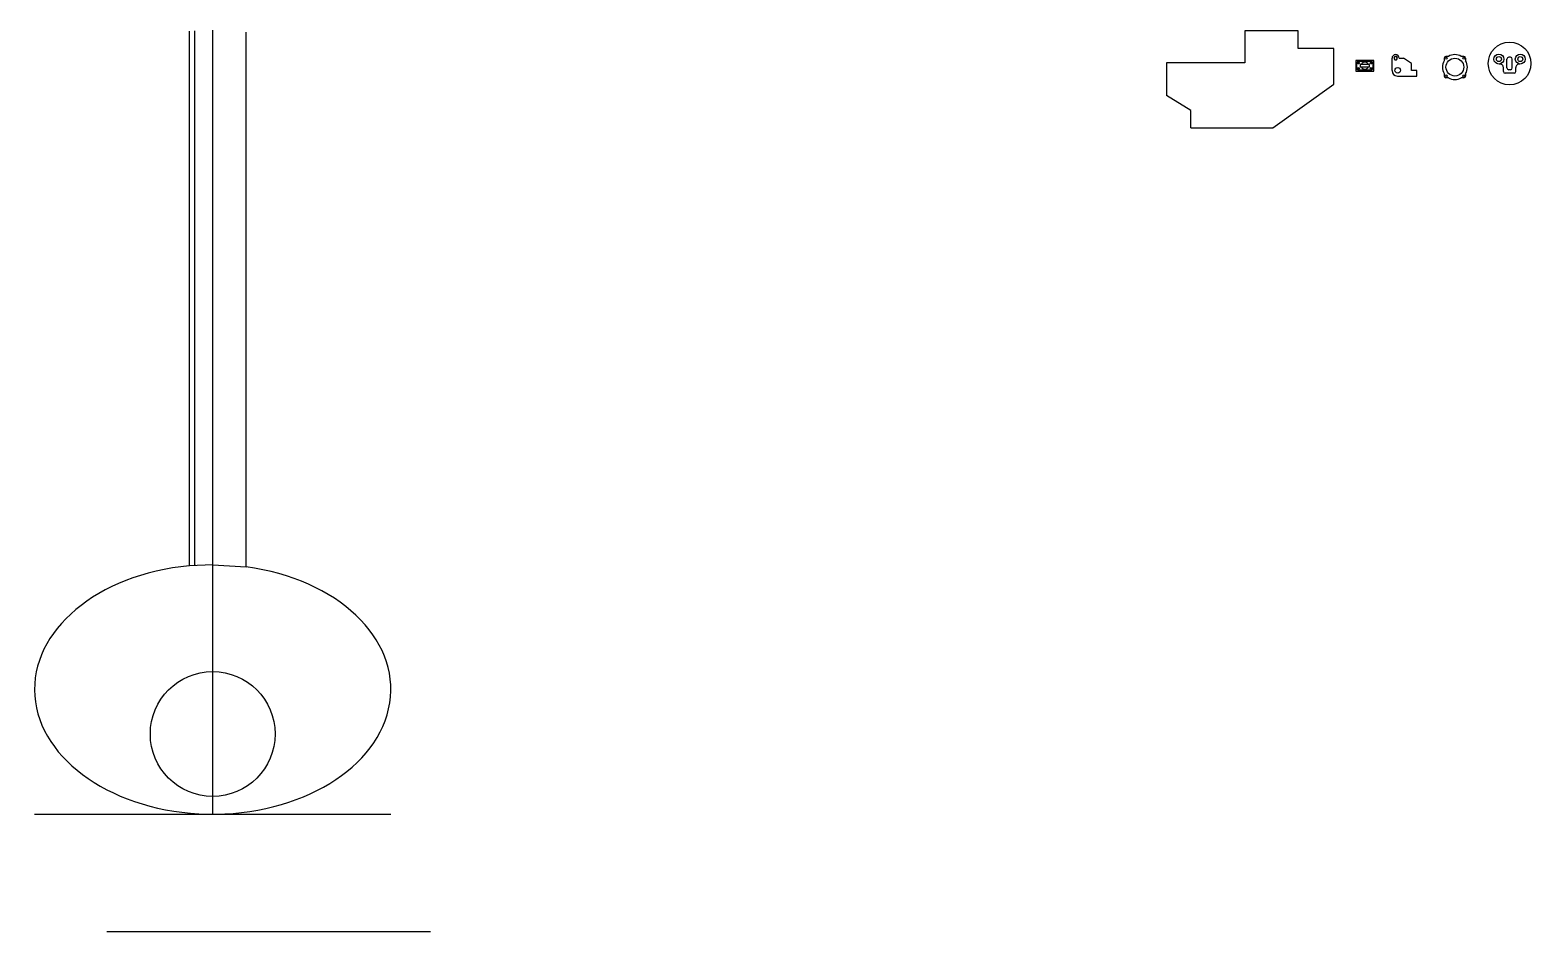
# Model space of a CAD drawing. Header units: millimetres. Extents: x -3 to 840, y -66 to 440.
import ezdxf

# ---------------------------------------------------------------- set-up
doc = ezdxf.new("R2010")
doc.units = ezdxf.units.MM

msp = doc.modelspace()

# ---------------------------------------------------------------- linework, layer by layer
for p, q in [((86.89, 139.4), (86.89, 439.4)), ((90, 140), (90, 439.54)), ((100, 140), (100, 440)), ((118.79, 138.75), (118.79, 438.75)), ((709.37, 439.57), (679.37, 439.57)), ((679.37, 439.57), (679.37, 421.57)), ((709.37, 429.57), (709.37, 439.57)), ((679.37, 421.57), (635.37, 421.57)), ((635.37, 421.57), (635.37, 403.23)), ((729.37, 429.57), (709.37, 429.57)), ((729.37, 409.57), (729.37, 429.57)), ((751.77, 422.98), (741.77, 422.98)), ((741.77, 422.98), (741.77, 416.98)), ((742.27, 418.48), (742.27, 421.48)), ((743.27, 422.48), (750.27, 422.48)), ((751.27, 421.48), (751.27, 418.48)), ((751.77, 416.98), (751.77, 422.98)), ((762.03, 417.2), (762.03, 424.2)), ((766.03, 424.2), (768.43, 424.2)), ((773.03, 421.2), (768.43, 424.2)), ((791.33, 424.19), (791.33, 422.8)), ((793.73, 425.19), (792.33, 425.19)), ((802.33, 425.19), (800.94, 425.19)), ((803.33, 424.19), (803.33, 422.8)), ((826.55, 418.71), (826.55, 423.71)), ((826.55, 418.71), (826.55, 423.71)), ((828.55, 424.71), (827.55, 424.71)), ((829.55, 418.71), (829.55, 423.71)), ((741.77, 416.98), (751.77, 416.98)), ((750.27, 417.48), (743.27, 417.48)), ((765.03, 414.2), (776.03, 414.2)), ((773.03, 417.2), (773.03, 421.2)), ((776.03, 417.2), (773.03, 417.2)), ((776.03, 414.2), (776.03, 417.2)), ((791.33, 415.59), (791.33, 414.19)), ((793.73, 413.19), (792.33, 413.19)), ((802.33, 413.19), (800.94, 413.19)), ((803.33, 415.59), (803.33, 414.19)), ((824.55, 416.71), (824.55, 418.93)), ((830.55, 415.71), (825.55, 415.71)), ((828.55, 417.71), (827.55, 417.71)), ((831.55, 416.71), (831.55, 418.93)), ((695.19, 385.15), (729.37, 409.57)), ((649.19, 394.93), (635.37, 403.23)), ((649.19, 385.15), (649.19, 394.93)), ((649.19, 385.15), (695.19, 385.15)), ((100, 140), (86.89, 139.4)), ((90, 140), (90, 139.54)), ((100, 0), (100, 140)), ((100, 140), (118.79, 138.75)), ((0, 0), (200, 0)), ((222.35, -66.09), (40.61, -66.09)), ((222.35, -66.09), (40.61, -66.09))]:
    msp.add_line(p, q)
for points in [[(763.53, 425.06), (763.03, 424.2), (763.53, 423.33), (764.53, 423.33), (765.03, 424.2), (764.53, 425.06)], [(744.17, 419.37), (749.37, 419.37), (749.37, 420.57), (744.17, 420.57)]]:
    msp.add_lwpolyline(points, close=True)
for centre, radius in [((828.05, 421.21), 12), ((743.27, 421.48), 0.5), ((743.27, 421.48), 0.3), ((750.27, 421.48), 0.5), ((750.27, 421.48), 0.3), ((792.33, 424.19), 0.6), ((797.33, 419.19), 5), ((802.33, 424.19), 0.6), ((822.05, 423.71), 2.8), ((822.05, 423.71), 1.4), ((834.05, 423.71), 2.8), ((834.05, 423.71), 1.4), ((743.27, 418.47), 0.5), ((743.27, 418.47), 0.3), ((750.28, 418.47), 0.5), ((750.28, 418.47), 0.3), ((765.23, 417.4), 1.6), ((792.33, 414.19), 0.6), ((802.33, 414.19), 0.6), ((100, 45), 35)]:
    msp.add_circle(centre, radius)
for centre, radius, start, end in [((743.27, 421.48), 1, 90, 180), ((746.77, 419.98), 2, 17.36221, 162.63779), ((750.27, 421.48), 1, 0, 90), ((764.03, 424.2), 2, 0, 180), ((797.33, 419.19), 7, 148.99728, 211.00272), ((792.33, 424.19), 1, 90, 180), ((797.33, 419.19), 7, 58.99728, 121.00272), ((802.33, 424.19), 1, 0, 90), ((797.33, 419.19), 7, 328.99728, 31.00272), ((827.55, 423.71), 1, 90, 180), ((828.55, 423.71), 1, 0, 90), ((743.27, 418.48), 1, 180, 270), ((746.77, 419.98), 2, 197.55305, 342.44695), ((750.27, 418.48), 1, 270, 0), ((765.03, 417.2), 3, 180, 270), ((792.33, 414.19), 1, 180, 270), ((797.33, 419.19), 7, 238.99728, 301.00272), ((802.33, 414.19), 1, 270, 0), ((822.55, 418.93), 2, 0, 95.97916), ((825.55, 416.71), 1, 180, 270), ((827.55, 418.71), 1, 180, 270), ((828.55, 418.71), 1, 270, 0), ((830.55, 416.71), 1, 270, 0), ((833.55, 418.93), 2, 84.02084, 180)]:
    msp.add_arc(centre, radius, start, end)
msp.add_ellipse((100, 70), major_axis=(100, 0), ratio=0.7, start_param=1.702319, end_param=7.664941)

doc.saveas('drawing.dxf')
